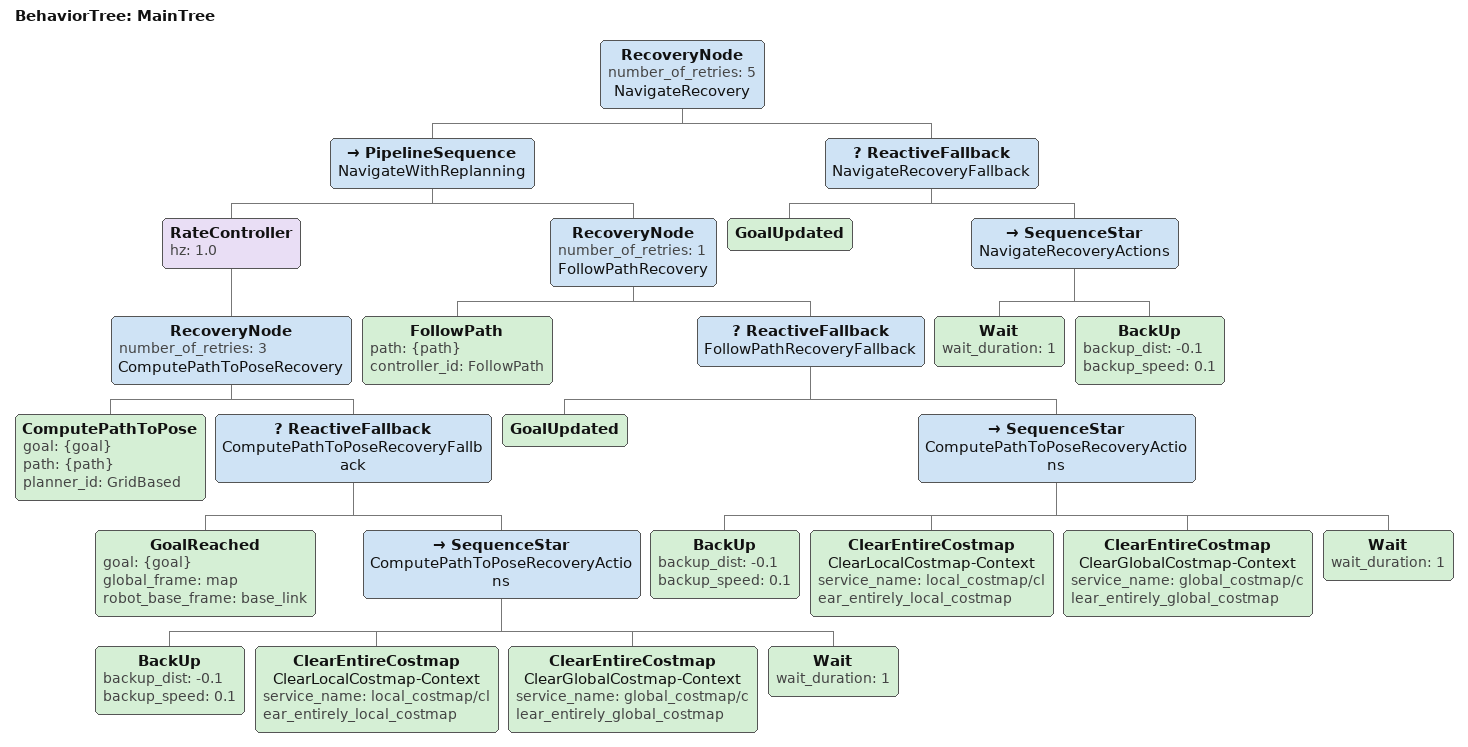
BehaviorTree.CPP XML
<!--
  This Behavior Tree replans the global path periodically at 1 Hz and it also has
  recovery actions.
-->
<root main_tree_to_execute="MainTree">
  <BehaviorTree ID="MainTree">
    <RecoveryNode number_of_retries="5" name="NavigateRecovery">
      <PipelineSequence name="NavigateWithReplanning">
        <RateController hz="1.0">
          <RecoveryNode number_of_retries="3" name="ComputePathToPoseRecovery">
            <ComputePathToPose goal="{goal}" path="{path}" planner_id="GridBased"/>
            <ReactiveFallback name="ComputePathToPoseRecoveryFallback">
              <GoalReached goal="{goal}" global_frame="map" robot_base_frame="base_link"/>
              <SequenceStar name="ComputePathToPoseRecoveryActions">
                <BackUp backup_dist="-0.1" backup_speed="0.1"/>
                <ClearEntireCostmap name="ClearLocalCostmap-Context" service_name="local_costmap/clear_entirely_local_costmap"/>
                <ClearEntireCostmap name="ClearGlobalCostmap-Context" service_name="global_costmap/clear_entirely_global_costmap"/>
                <Wait wait_duration="1"/>
              </SequenceStar>
            </ReactiveFallback>
          </RecoveryNode>
        </RateController>
        <RecoveryNode number_of_retries="1" name="FollowPathRecovery">
          <FollowPath path="{path}" controller_id="FollowPath"/>
          <ReactiveFallback name="FollowPathRecoveryFallback">
            <GoalUpdated/>
            <SequenceStar name="ComputePathToPoseRecoveryActions">
              <BackUp backup_dist="-0.1" backup_speed="0.1"/>
              <ClearEntireCostmap name="ClearLocalCostmap-Context" service_name="local_costmap/clear_entirely_local_costmap"/>
              <ClearEntireCostmap name="ClearGlobalCostmap-Context" service_name="global_costmap/clear_entirely_global_costmap"/>
              <Wait wait_duration="1"/>
            </SequenceStar>
          </ReactiveFallback>
        </RecoveryNode>
        <!-- To do: Monitor Battery Voltage -->
      </PipelineSequence>
      <ReactiveFallback name="NavigateRecoveryFallback">
        <GoalUpdated/>
        <SequenceStar name="NavigateRecoveryActions">
          <Wait wait_duration="1"/>
          <BackUp backup_dist="-0.1" backup_speed="0.1"/>
        </SequenceStar>
      </ReactiveFallback>
    </RecoveryNode>
  </BehaviorTree>
</root>
